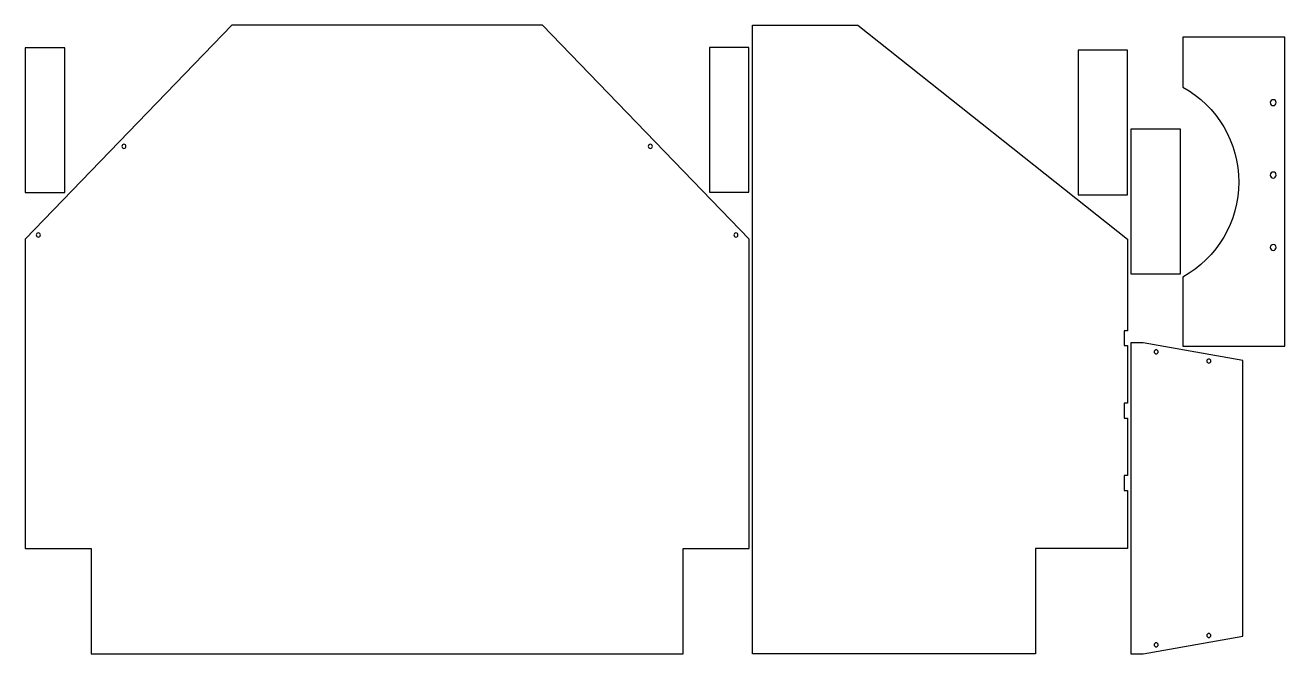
# Model space of a CAD drawing. Extents: x 0.1 to 95.8, y 0.1 to 47.9.
import ezdxf

# ---------------------------------------------------------------- set-up
doc = ezdxf.new("R2010")
doc.units = 0
doc.layers.get('0').update_dxf_attribs({"linetype": 'CONTINUOUS'})

msp = doc.modelspace()

# ---------------------------------------------------------------- linework, layer by layer
for points in [[(55.125, 8.125), (55.125, 31.625), (39.433, 47.875), (15.817, 47.875), (0.125, 31.625), (0.125, 8.125), (5.125, 8.125), (5.125, 0.125), (50.125, 0.125), (50.125, 8.125)], [(83.631, 12.533), (83.881, 12.533), (83.881, 8.125), (76.881, 8.125), (76.881, 0.125), (55.381, 0.125), (55.381, 47.875), (63.381, 47.875), (83.881, 31.625), (83.881, 24.658), (83.631, 24.658), (83.631, 23.533), (83.881, 23.533), (83.881, 19.158), (83.631, 19.158), (83.631, 18.033), (83.881, 18.033), (83.881, 13.658), (83.631, 13.658)], [(0.125, 35.164), (3.125, 35.164), (3.125, 46.164), (0.125, 46.164)], [(55.113, 46.184), (52.113, 46.184), (52.113, 35.184), (55.113, 35.184)], [(80.125, 34.987), (83.875, 34.987), (83.875, 45.987), (80.125, 45.987)], [(87.891, 39.983), (84.141, 39.983), (84.141, 28.983), (87.891, 28.983)], [(84.141, 23.75), (84.141, 0.125), (85.055, 0.125), (92.641, 1.462), (92.641, 22.413), (85.055, 23.75)]]:
    msp.add_lwpolyline(points, close=True)
for points in [[(88.078, 43.177, -0.589015), (88.078, 28.746), (88.078, 23.491), (95.828, 23.491), (95.828, 46.961), (88.078, 46.961)], [(94.948, 41.765, 0.414214), (95.174, 41.991, 0.414214), (94.948, 42.218, 0.414214), (94.721, 41.991, 0.414214)], [(7.625, 38.828, 0.414214), (7.469, 38.672, 0.414214), (7.625, 38.515, 0.414214), (7.781, 38.672, 0.414214)], [(47.625, 38.828, 0.414214), (47.469, 38.672, 0.414214), (47.625, 38.515, 0.414214), (47.781, 38.672, 0.414214)], [(94.948, 36.265, 0.414214), (95.174, 36.491, 0.414214), (94.948, 36.718, 0.414214), (94.721, 36.491, 0.414214)], [(1.125, 32.097, 0.414214), (0.969, 31.941, 0.414214), (1.125, 31.785, 0.414214), (1.281, 31.941, 0.414214)], [(54.125, 32.097, 0.414214), (53.969, 31.941, 0.414214), (54.125, 31.785, 0.414214), (54.281, 31.941, 0.414214)], [(94.948, 30.765, 0.414214), (95.174, 30.991, 0.414214), (94.948, 31.218, 0.414214), (94.721, 30.991, 0.414214)], [(86.055, 23.222, 0.414214), (85.899, 23.066, 0.414214), (86.055, 22.91, 0.414214), (86.212, 23.066, 0.414214)], [(90.055, 22.517, 0.414214), (89.899, 22.361, 0.414214), (90.055, 22.204, 0.414214), (90.212, 22.361, 0.414214)], [(86.055, 0.965, 0.414214), (85.899, 0.809, 0.414214), (86.055, 0.653, 0.414214), (86.212, 0.809, 0.414214)], [(90.055, 1.671, 0.414214), (89.899, 1.514, 0.414214), (90.055, 1.358, 0.414214), (90.212, 1.514, 0.414214)]]:
    msp.add_lwpolyline(points, format="xyb", close=True)

doc.saveas('drawing.dxf')
